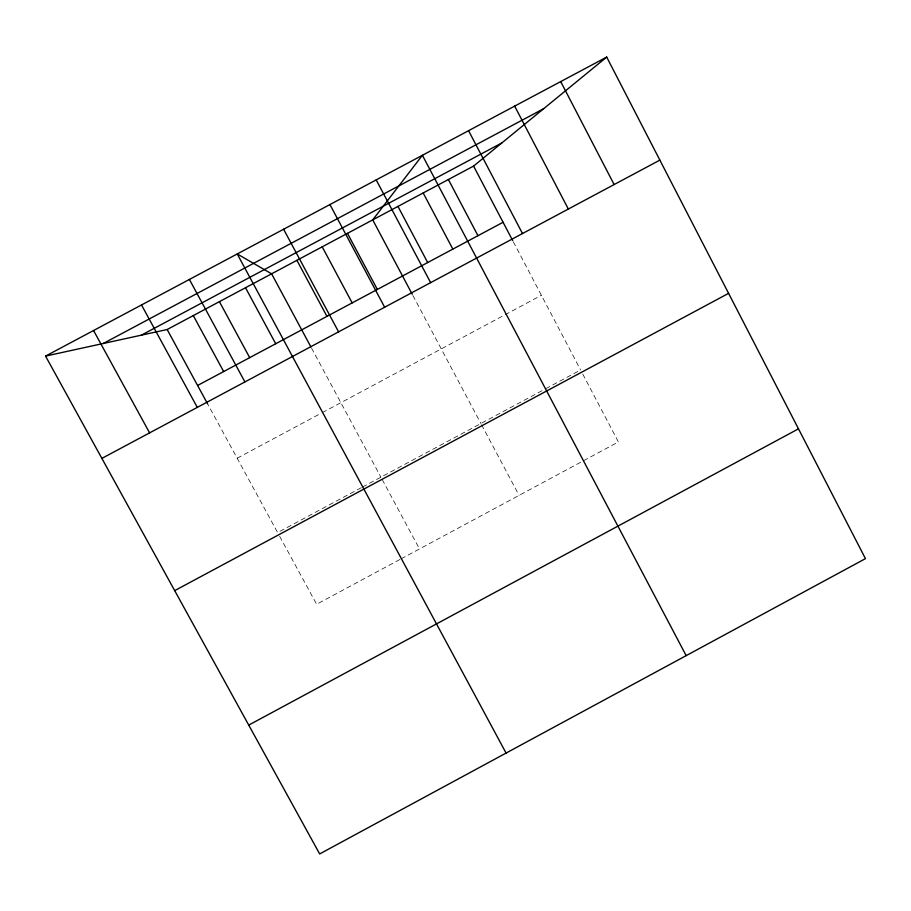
<?xml version="1.0" encoding="UTF-8"?>
<svg xmlns="http://www.w3.org/2000/svg" width="911" height="911" viewBox="0 0 911 911"><rect width="100%" height="100%" fill="white"/><g stroke="black" fill="none" stroke-linecap="round" stroke-linejoin="round"><path stroke-width="0.68" stroke-dasharray="4.55 3.42" d="M399.918 559.479L316.629 604.278L278.276 533.789M401.136 558.819L618.41 441.96L582.505 373.59M237.156 458.199L321.127 413.241M322.369 412.581L503.874 315.377M505.127 314.716L541.407 295.289M361.257 487.704L277.627 532.593L207.514 403.698M362.476 487.055L544.493 389.373M545.735 388.701L579.373 370.652M311.528 348.093L380.9 477.159M382.199 479.562L419.493 548.946M412.877 295.483L480.883 423.501M481.52 424.708L519.076 495.39M513.314 241.791L580.614 369.98"/><path stroke-width="1.37" d="M45.55 356.099L167.157 329.52L473.572 166.087L606.703 57.074L865.45 558.648L319.67 853.926L45.55 356.099L606.703 57.074M248.726 725.099L798.48 428.83M174.684 590.635L728.584 293.342M103.273 343.481L543.616 108.728M141.421 335.146L501.824 142.947M197.596 385.478L503.077 222.273M101.873 458.392L659.86 160.12M93.56 330.522L149.609 432.873M141.512 304.969L197.288 407.388M193.291 315.582L223.662 371.563M167.157 329.52L207.514 403.698M219.414 301.643L249.694 357.647M189.397 279.449L244.911 381.925M506.083 753.078L237.236 253.953L271.603 273.812L310.879 346.875M245.514 287.728L275.714 343.743M296.906 260.318L326.947 316.368M322.198 246.824L352.158 302.896M283.606 229.242L338.585 331.855M347.467 233.353L377.348 289.436M329.93 204.565L384.647 307.235M397.959 206.421L427.692 262.55M376.197 179.911L430.641 282.649M412.239 294.264L372.724 219.881L422.408 155.28L686.177 655.635M423.182 192.961L452.835 249.113M448.383 179.524L477.956 235.687M468.561 130.683L522.493 233.546M473.572 166.087L512.677 240.572M514.658 106.12L568.339 209.04M560.709 81.58L614.128 184.569"/></g></svg>
